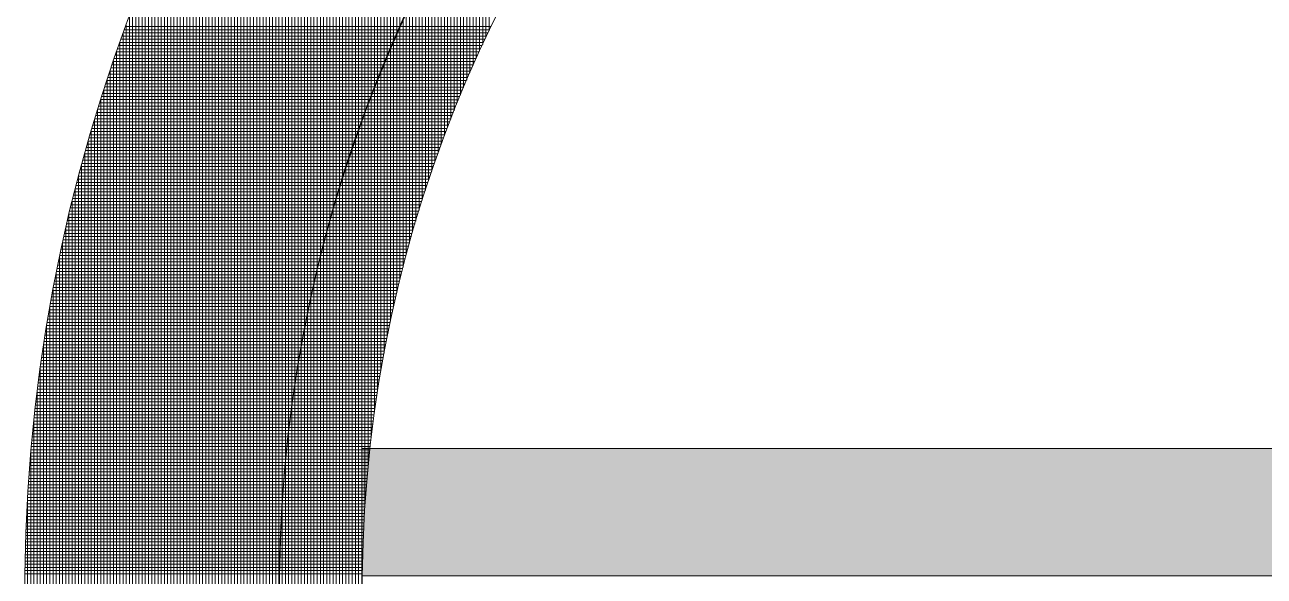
# Model space of a CAD drawing. Header units: inches. Extents: x -675 to 1187, y -924 to 1124.
# Drawn here: x -675.38 to -626.7, y 937.53 to 959.2 of the extents above; entities that cross this region are included whole.
import ezdxf

# ---------------------------------------------------------------- set-up
doc = ezdxf.new("R2010")
doc.units = ezdxf.units.IN
doc.header["$MEASUREMENT"] = 0
for name, color, linetype, lineweight in [('A-Wall-E', 50, 'Continuous', 9), ('Base_dwg', 8, 'Continuous', 9), ('core and shell', 50, 'Continuous', 9)]:
    doc.layers.add(name, color=color, linetype=linetype, lineweight=lineweight)

# ---------------------------------------------------------------- blocks, each defined once
blk = doc.blocks.new('Base_dwg__U302-727876-Level 1 Copy 1')
at = {"layer": 'A-Wall-E'}
blk.add_hatch(color=256, dxfattribs=at).paths.add_polyline_path([(52.957, 2.5), (5, 2.5), (0, -2.5), (52.957, -2.5)], flags=0)
at = {"layer": 'A-Wall-E', "flags": 128}
blk.add_lwpolyline([(0, -2.5), (52.957, -2.5), (52.957, 2.5), (5, 2.5)], dxfattribs=at)
blk = doc.blocks.new('Base_dwg-531197-Level 1 Copy 1')
at = {"layer": 'core and shell'}
for p, q in [((340.02, 1882.739), (340.02, 1901.649)), ((340.145, 1883.021), (340.145, 1901.8)), ((339.52, 1881.568), (339.52, 1901.032)), ((339.645, 1881.868), (339.645, 1901.188)), ((339.77, 1882.163), (339.77, 1901.342)), ((339.145, 1880.636), (339.145, 1900.56)), ((339.395, 1881.263), (339.395, 1900.876)), ((338.895, 1879.985), (338.895, 1900.239)), ((339.02, 1880.314), (339.02, 1900.4)), ((338.645, 1879.308), (338.645, 1899.915)), ((338.145, 1877.863), (338.145, 1899.253)), ((338.27, 1878.237), (338.27, 1899.42)), ((337.645, 1876.266), (337.645, 1898.573)), ((337.77, 1876.682), (337.77, 1898.744)), ((337.27, 1874.939), (337.27, 1898.05)), ((337.395, 1875.396), (337.395, 1898.225)), ((337.52, 1875.838), (337.52, 1898.4)), ((337.02, 1873.974), (337.02, 1897.695)), ((337.145, 1874.466), (337.145, 1897.873)), ((336.645, 1872.367), (336.645, 1897.153)), ((336.27, 1870.48), (336.27, 1896.599)), ((336.395, 1871.149), (336.395, 1896.785)), ((336.52, 1871.775), (336.52, 1896.97)), ((336.02, 1868.973), (336.02, 1896.223)), ((336.145, 1869.76), (336.145, 1896.412)), ((335.645, 1865.915), (335.645, 1895.647)), ((335.77, 1867.105), (335.77, 1895.841)), ((335.895, 1868.101), (335.895, 1896.032)), ((343.395, 1882.379), (343.395, 1889.246)), ((343.52, 1882.646), (343.52, 1889.449)), ((343.645, 1882.91), (343.645, 1889.65)), ((343.27, 1882.107), (343.27, 1889.041)), ((342.895, 1881.267), (342.895, 1888.414)), ((343.02, 1881.551), (343.02, 1888.625)), ((342.52, 1880.382), (342.52, 1887.766)), ((342.645, 1880.682), (342.645, 1887.984)), ((342.77, 1880.977), (342.77, 1888.2)), ((342.27, 1879.766), (342.27, 1887.322)), ((342.02, 1879.125), (342.02, 1886.869)), ((342.145, 1879.448), (342.145, 1887.097)), ((341.895, 1878.794), (341.895, 1886.638)), ((341.52, 1877.759), (341.52, 1885.93)), ((341.645, 1878.112), (341.645, 1886.169)), ((341.27, 1877.026), (341.27, 1885.443)), ((341.395, 1877.397), (341.395, 1885.688)), ((341.02, 1876.255), (341.02, 1884.943)), ((341.145, 1876.646), (341.145, 1885.195)), ((340.77, 1875.438), (340.77, 1884.43)), ((340.895, 1875.852), (340.895, 1884.689)), ((340.52, 1874.568), (340.52, 1883.904)), ((340.645, 1875.01), (340.645, 1884.169)), ((340.395, 1874.11), (340.395, 1883.635)), ((340.117, 1882.956), (329.331, 1882.956)), ((340.173, 1883.081), (329.377, 1883.081)), ((343.668, 1882.956), (340.088, 1882.956)), ((340.27, 1873.633), (340.27, 1883.362)), ((339.951, 1882.581), (329.195, 1882.581)), ((340.006, 1882.706), (329.24, 1882.706)), ((340.061, 1882.831), (329.286, 1882.831)), ((343.431, 1882.456), (339.869, 1882.456)), ((343.49, 1882.581), (339.923, 1882.581)), ((343.549, 1882.706), (339.978, 1882.706)), ((340.02, 1872.619), (340.02, 1882.803)), ((343.608, 1882.831), (340.033, 1882.831)), ((339.682, 1881.956), (328.974, 1881.956)), ((339.735, 1882.081), (329.018, 1882.081)), ((339.789, 1882.206), (329.062, 1882.206)), ((339.842, 1882.331), (329.106, 1882.331)), ((339.645, 1870.894), (339.645, 1881.932)), ((343.202, 1881.956), (339.655, 1881.956)), ((343.258, 1882.081), (339.708, 1882.081)), ((343.316, 1882.206), (339.761, 1882.206)), ((339.77, 1871.502), (339.77, 1882.227)), ((343.373, 1882.331), (339.815, 1882.331)), ((339.474, 1881.456), (328.803, 1881.456)), ((339.526, 1881.581), (328.845, 1881.581)), ((339.578, 1881.706), (328.888, 1881.706)), ((339.63, 1881.831), (328.931, 1881.831)), ((342.978, 1881.456), (339.448, 1881.456)), ((343.034, 1881.581), (339.499, 1881.581)), ((339.52, 1870.245), (339.52, 1881.632)), ((343.089, 1881.706), (339.551, 1881.706)), ((339.322, 1881.081), (328.677, 1881.081)), ((339.372, 1881.206), (328.719, 1881.206)), ((339.423, 1881.331), (328.761, 1881.331)), ((342.761, 1880.956), (339.246, 1880.956)), ((339.27, 1868.782), (339.27, 1881.017)), ((342.815, 1881.081), (339.296, 1881.081)), ((342.869, 1881.206), (339.346, 1881.206)), ((339.124, 1880.581), (328.514, 1880.581)), ((339.173, 1880.706), (328.554, 1880.706)), ((339.222, 1880.831), (328.595, 1880.831)), ((342.603, 1880.581), (339.099, 1880.581)), ((342.708, 1880.831), (339.197, 1880.831)), ((338.932, 1880.081), (328.354, 1880.081)), ((339.027, 1880.331), (328.433, 1880.331)), ((339.075, 1880.456), (328.473, 1880.456)), ((338.895, 1865.801), (338.895, 1880.05)), ((342.448, 1880.206), (338.954, 1880.206)), ((342.499, 1880.331), (339.002, 1880.331)), ((339.02, 1866.963), (339.02, 1880.379)), ((342.551, 1880.456), (339.05, 1880.456)), ((338.745, 1879.581), (328.2, 1879.581)), ((338.791, 1879.706), (328.238, 1879.706)), ((338.838, 1879.831), (328.277, 1879.831)), ((338.884, 1879.956), (328.315, 1879.956)), ((342.197, 1879.581), (338.721, 1879.581)), ((342.247, 1879.706), (338.767, 1879.706)), ((338.77, 1864.249), (338.77, 1879.715)), ((342.296, 1879.831), (338.813, 1879.831)), ((342.347, 1879.956), (338.86, 1879.956)), ((338.564, 1879.081), (328.05, 1879.081)), ((338.609, 1879.206), (328.087, 1879.206)), ((338.654, 1879.331), (328.124, 1879.331)), ((338.699, 1879.456), (328.162, 1879.456)), ((342.004, 1879.081), (338.541, 1879.081)), ((342.052, 1879.206), (338.585, 1879.206)), ((342.1, 1879.331), (338.63, 1879.331)), ((342.148, 1879.456), (338.675, 1879.456)), ((338.388, 1878.581), (327.904, 1878.581)), ((338.432, 1878.706), (327.94, 1878.706)), ((338.475, 1878.831), (327.976, 1878.831)), ((341.816, 1878.581), (338.366, 1878.581)), ((341.862, 1878.706), (338.409, 1878.706)), ((341.909, 1878.831), (338.452, 1878.831)), ((341.956, 1878.956), (338.496, 1878.956)), ((338.218, 1878.081), (327.763, 1878.081)), ((338.26, 1878.206), (327.797, 1878.206)), ((338.302, 1878.331), (327.833, 1878.331)), ((338.345, 1878.456), (327.868, 1878.456)), ((341.634, 1878.081), (338.196, 1878.081)), ((341.679, 1878.206), (338.238, 1878.206)), ((341.725, 1878.331), (338.28, 1878.331)), ((338.053, 1877.581), (327.626, 1877.581)), ((338.094, 1877.706), (327.659, 1877.706)), ((338.135, 1877.831), (327.693, 1877.831)), ((338.176, 1877.956), (327.728, 1877.956)), ((341.459, 1877.581), (338.032, 1877.581)), ((341.502, 1877.706), (338.073, 1877.706)), ((341.546, 1877.831), (338.113, 1877.831)), ((341.59, 1877.956), (338.155, 1877.956)), ((337.933, 1877.206), (327.526, 1877.206)), ((337.973, 1877.331), (327.559, 1877.331)), ((338.013, 1877.456), (327.592, 1877.456)), ((341.289, 1877.081), (337.873, 1877.081)), ((341.331, 1877.206), (337.913, 1877.206)), ((341.373, 1877.331), (337.952, 1877.331)), ((341.416, 1877.456), (337.992, 1877.456)), ((337.74, 1876.581), (327.364, 1876.581)), ((337.816, 1876.831), (327.428, 1876.831)), ((337.855, 1876.956), (327.46, 1876.956)), ((341.124, 1876.581), (337.72, 1876.581)), ((341.165, 1876.706), (337.758, 1876.706)), ((341.206, 1876.831), (337.796, 1876.831)), ((341.247, 1876.956), (337.835, 1876.956)), ((337.665, 1876.331), (327.302, 1876.331)), ((337.702, 1876.456), (327.333, 1876.456)), ((341.005, 1876.206), (337.608, 1876.206)), ((341.084, 1876.456), (337.682, 1876.456)), ((337.483, 1875.706), (327.15, 1875.706)), ((337.518, 1875.831), (327.18, 1875.831)), ((337.554, 1875.956), (327.21, 1875.956)), ((337.591, 1876.081), (327.24, 1876.081)), ((340.851, 1875.706), (337.464, 1875.706)), ((340.889, 1875.831), (337.5, 1875.831)), ((340.927, 1875.956), (337.536, 1875.956)), ((340.966, 1876.081), (337.572, 1876.081)), ((337.343, 1875.206), (327.033, 1875.206)), ((337.377, 1875.331), (327.062, 1875.331)), ((337.412, 1875.456), (327.091, 1875.456)), ((337.447, 1875.581), (327.12, 1875.581)), ((340.702, 1875.206), (337.325, 1875.206)), ((340.739, 1875.331), (337.359, 1875.331)), ((340.813, 1875.581), (337.429, 1875.581)), ((337.208, 1874.706), (326.921, 1874.706)), ((337.241, 1874.831), (326.948, 1874.831)), ((337.275, 1874.956), (326.976, 1874.956)), ((337.309, 1875.081), (327.005, 1875.081)), ((340.559, 1874.706), (337.191, 1874.706)), ((340.594, 1874.831), (337.224, 1874.831)), ((340.63, 1874.956), (337.258, 1874.956)), ((340.666, 1875.081), (337.291, 1875.081)), ((337.079, 1874.206), (326.812, 1874.206)), ((337.111, 1874.331), (326.839, 1874.331)), ((337.143, 1874.456), (326.866, 1874.456)), ((337.175, 1874.581), (326.893, 1874.581)), ((340.421, 1874.206), (337.062, 1874.206)), ((340.455, 1874.331), (337.094, 1874.331)), ((340.489, 1874.456), (337.126, 1874.456)), ((340.524, 1874.581), (337.159, 1874.581)), ((336.954, 1873.706), (326.708, 1873.706)), ((336.985, 1873.831), (326.734, 1873.831)), ((337.016, 1873.956), (326.76, 1873.956)), ((337.047, 1874.081), (326.786, 1874.081)), ((340.289, 1873.706), (336.939, 1873.706)), ((340.322, 1873.831), (336.969, 1873.831)), ((340.355, 1873.956), (337, 1873.956)), ((340.388, 1874.081), (337.031, 1874.081)), ((336.835, 1873.206), (326.608, 1873.206)), ((336.864, 1873.331), (326.633, 1873.331)), ((336.924, 1873.581), (326.683, 1873.581)), ((340.162, 1873.206), (336.82, 1873.206)), ((340.193, 1873.331), (336.849, 1873.331)), ((340.225, 1873.456), (336.879, 1873.456)), ((340.257, 1873.581), (336.908, 1873.581)), ((336.72, 1872.706), (326.512, 1872.706)), ((336.748, 1872.831), (326.536, 1872.831)), ((336.777, 1872.956), (326.56, 1872.956)), ((336.806, 1873.081), (326.584, 1873.081)), ((340.041, 1872.706), (336.706, 1872.706)), ((340.071, 1872.831), (336.734, 1872.831)), ((340.101, 1872.956), (336.762, 1872.956)), ((340.131, 1873.081), (336.791, 1873.081)), ((336.611, 1872.206), (326.42, 1872.206)), ((336.638, 1872.331), (326.443, 1872.331)), ((336.665, 1872.456), (326.466, 1872.456)), ((336.692, 1872.581), (326.489, 1872.581)), ((339.925, 1872.206), (336.597, 1872.206)), ((339.953, 1872.331), (336.624, 1872.331)), ((339.982, 1872.456), (336.651, 1872.456)), ((340.011, 1872.581), (336.678, 1872.581)), ((336.506, 1871.706), (326.333, 1871.706)), ((336.532, 1871.831), (326.354, 1871.831)), ((336.558, 1871.956), (326.376, 1871.956)), ((336.584, 1872.081), (326.398, 1872.081)), ((339.814, 1871.706), (336.494, 1871.706)), ((339.869, 1871.956), (336.545, 1871.956)), ((336.456, 1871.456), (326.29, 1871.456)), ((336.481, 1871.581), (326.311, 1871.581)), ((339.734, 1871.331), (336.419, 1871.331)), ((339.761, 1871.456), (336.443, 1871.456)), ((339.787, 1871.581), (336.468, 1871.581)), ((336.335, 1870.831), (326.189, 1870.831)), ((336.358, 1870.956), (326.208, 1870.956)), ((336.382, 1871.081), (326.228, 1871.081)), ((336.406, 1871.206), (326.249, 1871.206)), ((339.633, 1870.831), (336.324, 1870.831)), ((339.658, 1870.956), (336.347, 1870.956)), ((339.683, 1871.081), (336.371, 1871.081)), ((336.244, 1870.331), (326.112, 1870.331)), ((336.266, 1870.456), (326.131, 1870.456)), ((336.289, 1870.581), (326.15, 1870.581)), ((336.312, 1870.706), (326.169, 1870.706)), ((339.536, 1870.331), (336.233, 1870.331)), ((339.56, 1870.456), (336.255, 1870.456)), ((339.584, 1870.581), (336.278, 1870.581)), ((339.608, 1870.706), (336.3, 1870.706)), ((336.157, 1869.831), (326.039, 1869.831)), ((336.178, 1869.956), (326.057, 1869.956)), ((336.2, 1870.081), (326.075, 1870.081)), ((336.222, 1870.206), (326.093, 1870.206)), ((339.445, 1869.831), (336.147, 1869.831)), ((339.467, 1869.956), (336.168, 1869.956)), ((339.49, 1870.081), (336.19, 1870.081)), ((339.513, 1870.206), (336.211, 1870.206)), ((336.076, 1869.331), (325.971, 1869.331)), ((336.096, 1869.456), (325.988, 1869.456)), ((336.116, 1869.581), (326.005, 1869.581)), ((336.136, 1869.706), (326.022, 1869.706)), ((339.359, 1869.331), (336.067, 1869.331)), ((339.38, 1869.456), (336.086, 1869.456)), ((339.401, 1869.581), (336.106, 1869.581)), ((339.423, 1869.706), (336.127, 1869.706)), ((335.999, 1868.831), (325.906, 1868.831)), ((336.018, 1868.956), (325.922, 1868.956)), ((336.037, 1869.081), (325.938, 1869.081)), ((336.056, 1869.206), (325.954, 1869.206)), ((339.278, 1868.831), (335.991, 1868.831)), ((339.298, 1868.956), (336.009, 1868.956)), ((339.318, 1869.081), (336.028, 1869.081)), ((339.338, 1869.206), (336.047, 1869.206)), ((335.927, 1868.331), (325.846, 1868.331)), ((335.944, 1868.456), (325.86, 1868.456)), ((335.962, 1868.581), (325.875, 1868.581)), ((335.98, 1868.706), (325.891, 1868.706)), ((339.202, 1868.331), (335.919, 1868.331)), ((339.221, 1868.456), (335.937, 1868.456)), ((339.239, 1868.581), (335.954, 1868.581)), ((339.259, 1868.706), (335.972, 1868.706)), ((335.86, 1867.831), (325.789, 1867.831)), ((335.876, 1867.956), (325.803, 1867.956)), ((335.893, 1868.081), (325.817, 1868.081)), ((335.91, 1868.206), (325.831, 1868.206)), ((339.131, 1867.831), (335.853, 1867.831)), ((339.149, 1867.956), (335.869, 1867.956)), ((339.166, 1868.081), (335.886, 1868.081)), ((339.184, 1868.206), (335.902, 1868.206)), ((335.828, 1867.581), (325.762, 1867.581)), ((335.844, 1867.706), (325.775, 1867.706)), ((339.098, 1867.581), (335.821, 1867.581)), ((339.114, 1867.706), (335.837, 1867.706)), ((338.776, 1864.331), (335.519, 1864.331))]:
    blk.add_line(p, q, dxfattribs=at)
at = {"layer": 'core and shell', "flags": 128}
for points in [[(329.151, 1882.456), (339.895, 1882.456), (339.895, 1901.496)], [(328.636, 1880.956), (339.27, 1880.956), (339.27, 1900.718)], [(338.77, 1879.65), (338.77, 1900.078), (352.181, 1900.078)], [(328.013, 1878.956), (338.52, 1878.956), (338.52, 1899.751)], [(338.395, 1878.602), (338.395, 1899.586), (351.665, 1899.586)], [(338.02, 1877.479), (338.02, 1899.085), (351.162, 1899.085)], [(327.493, 1877.081), (337.895, 1877.081), (337.895, 1898.915)], [(326.658, 1873.456), (336.895, 1873.456), (336.895, 1897.516)], [(336.77, 1872.928), (336.77, 1897.335), (349.501, 1897.335)], [(325.502, 1864.331), (335.52, 1864.331), (335.52, 1895.452), (347.875, 1895.452)], [(335.395, 326.052), (335.395, 359.899), (335.395, 1861.472), (335.395, 1895.256)], [(335.02, 326.65), (335.02, 359.897), (335.02, 1861.474), (335.02, 1894.657)], [(335.145, 326.449), (335.145, 359.898), (335.145, 1861.473), (335.145, 1894.858)], [(335.27, 326.25), (335.27, 359.899), (335.27, 1861.472), (335.27, 1895.058)], [(334.77, 327.058), (334.77, 359.896), (334.77, 1861.475), (334.77, 1894.249)], [(334.895, 326.853), (334.895, 359.897), (334.895, 1861.474), (334.895, 1894.454), (347.067, 1894.454)], [(334.395, 327.681), (334.395, 359.894), (334.395, 1861.477), (334.395, 1893.625)], [(334.52, 327.472), (334.52, 359.895), (334.52, 1861.477), (334.52, 1893.835), (346.582, 1893.835)], [(334.645, 327.264), (334.645, 359.896), (334.645, 1861.476), (334.645, 1894.043)], [(334.145, 328.107), (334.145, 359.893), (334.145, 1861.479), (334.145, 1893.2)], [(334.27, 327.893), (334.27, 359.894), (334.27, 1861.478), (334.27, 1893.413)], [(333.895, 328.539), (333.895, 359.892), (333.895, 1861.48), (333.895, 1892.767)], [(334.02, 328.322), (334.02, 359.893), (334.02, 1861.479), (334.02, 1892.984)], [(333.645, 328.98), (333.645, 359.891), (333.645, 1861.482), (333.645, 1892.326), (345.474, 1892.326)], [(333.77, 328.758), (333.77, 359.891), (333.77, 1861.481), (333.77, 1892.547)], [(333.395, 329.429), (333.395, 359.89), (333.395, 1861.483), (333.395, 1891.876)], [(345.313, 329.206), (333.52, 329.206), (333.52, 359.89), (333.52, 1861.482), (333.52, 1892.102)], [(333.02, 330.118), (333.02, 359.888), (333.02, 1861.485), (333.02, 1891.186)], [(333.145, 329.886), (333.145, 359.888), (333.145, 1861.484), (333.145, 1891.418)], [(333.27, 329.656), (333.27, 359.889), (333.27, 1861.484), (333.27, 1891.648)], [(332.77, 330.589), (332.77, 359.887), (332.77, 1861.486), (332.77, 1890.715)], [(332.895, 330.353), (332.895, 359.887), (332.895, 1861.486), (332.895, 1890.952), (344.527, 1890.952)], [(332.52, 331.07), (332.52, 359.885), (332.52, 1861.488), (332.52, 1890.233)], [(344.211, 330.831), (332.645, 330.831), (332.645, 359.886), (332.645, 1861.487), (332.645, 1890.475)], [(332.27, 331.561), (332.27, 359.884), (332.27, 1861.489), (332.27, 1889.742)], [(332.395, 331.315), (332.395, 359.885), (332.395, 1861.489), (332.395, 1889.989)], [(332.02, 332.063), (332.02, 359.883), (332.02, 1861.491), (332.02, 1889.24)], [(332.145, 331.811), (332.145, 359.884), (332.145, 1861.49), (332.145, 1889.492)], [(331.895, 332.318), (331.895, 359.882), (331.895, 1861.491), (331.895, 1888.984)], [(339.603, 1881.831), (343.145, 1881.831), (343.145, 1888.834), (346.979, 1888.834)], [(342.967, 332.831), (331.645, 332.831), (331.645, 359.881), (331.645, 1861.493), (331.645, 1888.465)], [(343.116, 332.581), (331.77, 332.581), (331.77, 359.882), (331.77, 1861.492), (331.77, 1888.726)], [(331.395, 333.368), (331.395, 359.88), (331.395, 1861.494), (331.395, 1887.933)], [(331.52, 333.101), (331.52, 359.881), (331.52, 1861.493), (331.52, 1888.201), (342.81, 1888.201)], [(331.145, 333.913), (331.145, 359.879), (331.145, 1861.496), (331.145, 1887.389)], [(331.27, 333.639), (331.27, 359.879), (331.27, 1861.495), (331.27, 1887.663)], [(338.907, 1880.081), (342.395, 1880.081), (342.395, 1887.545)], [(330.895, 334.471), (330.895, 359.878), (330.895, 1861.497), (330.895, 1886.83), (342.034, 1886.83)], [(331.02, 334.19), (331.02, 359.878), (331.02, 1861.496), (331.02, 1887.111)], [(330.77, 334.755), (330.77, 359.877), (330.77, 1861.498), (330.77, 1886.546)], [(338.323, 1878.456), (341.77, 1878.456), (341.77, 1886.405)], [(341.575, 335.331), (330.52, 335.331), (330.52, 359.876), (330.52, 1861.499), (330.52, 1885.965)], [(330.645, 335.043), (330.645, 359.876), (330.645, 1861.498), (330.645, 1886.257)], [(330.27, 335.932), (330.27, 359.875), (330.27, 1861.5), (330.27, 1885.368)], [(330.395, 335.632), (330.395, 359.875), (330.395, 1861.5), (330.395, 1885.668)], [(330.145, 336.237), (330.145, 359.874), (330.145, 1861.501), (330.145, 1885.063)], [(329.895, 336.86), (329.895, 359.873), (329.895, 1861.503), (329.895, 1884.439)], [(330.02, 336.546), (330.02, 359.873), (330.02, 1861.502), (330.02, 1884.753)], [(329.77, 337.18), (329.77, 359.872), (329.77, 1861.503), (329.77, 1884.119)], [(340.349, 337.831), (329.52, 337.831), (329.52, 359.871), (329.52, 1861.505), (329.52, 1883.465)], [(329.645, 337.504), (329.645, 359.872), (329.645, 1861.504), (329.645, 1883.795)], [(329.395, 338.168), (329.395, 359.87), (329.395, 1861.505), (329.395, 1883.13)], [(340.145, 1873.137), (340.145, 1883.085), (343.728, 1883.085)], [(329.145, 338.856), (329.145, 359.869), (329.145, 1861.507), (329.145, 1882.442)], [(329.27, 338.509), (329.27, 359.87), (329.27, 1861.506), (329.27, 1882.789)], [(336.571, 1872.081), (339.895, 1872.075), (339.895, 1882.518)], [(339.741, 339.206), (329.02, 339.206), (329.02, 359.869), (329.02, 1861.508), (329.02, 1882.088)], [(328.895, 339.57), (328.895, 359.868), (328.895, 1861.508), (328.895, 1881.728)], [(328.645, 340.312), (328.645, 359.867), (328.645, 1861.51), (328.645, 1880.985)], [(328.77, 339.937), (328.77, 359.867), (328.77, 1861.509), (328.77, 1881.36)], [(339.395, 1869.546), (339.395, 1881.327), (342.923, 1881.327)], [(328.52, 340.694), (328.52, 359.866), (328.52, 1861.51), (328.52, 1880.602)], [(339.145, 1867.933), (339.145, 1880.701), (342.655, 1880.701)], [(338.983, 341.081), (328.395, 341.081), (328.395, 359.866), (328.395, 1861.511), (328.395, 1880.211), (338.979, 1880.211)], [(328.27, 341.485), (328.27, 359.865), (328.27, 1861.512), (328.27, 1879.811)], [(328.145, 341.894), (328.145, 359.864), (328.145, 1861.512), (328.145, 1879.401)], [(338.52, 1138.188), (338.52, 1143.063), (338.52, 1208.938), (338.52, 1861.502), (338.52, 1879.024)], [(338.645, 1208.938), (338.645, 1861.501), (338.645, 1879.373)], [(327.895, 342.744), (327.895, 359.863), (327.895, 1861.514), (327.895, 1878.551)], [(328.02, 342.314), (328.02, 359.864), (328.02, 1861.513), (328.02, 1878.982)], [(338.395, 1138.188), (338.395, 1143.063), (338.395, 1208.938), (338.395, 1861.503), (338.395, 1878.667)], [(327.77, 343.186), (327.77, 359.863), (327.77, 1861.515), (327.77, 1878.109)], [(338.27, 1138.188), (338.27, 1143.063), (338.27, 1208.938), (338.27, 1861.504), (338.27, 1878.302)], [(327.645, 343.64), (327.645, 359.862), (327.645, 1861.515), (327.645, 1877.654)], [(338.02, 1138.188), (338.02, 1143.063), (338.02, 1208.938), (338.02, 1861.505), (338.02, 1877.545)], [(338.145, 1138.188), (338.145, 1143.063), (338.145, 1208.938), (338.145, 1861.504), (338.145, 1877.928)], [(327.52, 344.108), (327.52, 359.861), (327.52, 1861.516), (327.52, 1877.186)], [(337.895, 1138.188), (337.895, 1143.063), (337.895, 1208.938), (337.895, 1861.506), (337.895, 1877.151)], [(327.395, 344.591), (327.395, 359.861), (327.395, 1861.517), (327.395, 1876.703), (337.778, 1876.703)], [(337.77, 1138.188), (337.77, 1143.063), (337.77, 1208.938), (337.77, 1861.506), (337.77, 1876.747)], [(327.27, 345.09), (327.27, 359.86), (327.27, 1861.517), (327.27, 1876.204), (337.628, 1876.204)], [(337.645, 1138.188), (337.645, 1143.063), (337.645, 1208.938), (337.645, 1861.507), (337.645, 1876.331), (341.044, 1876.331)], [(327.145, 345.607), (327.145, 359.86), (327.145, 1861.518), (327.145, 1875.687)], [(337.52, 1138.188), (337.52, 1143.063), (337.52, 1208.938), (337.52, 1861.508), (337.52, 1875.903)], [(327.02, 346.144), (327.02, 359.859), (327.02, 1861.519), (327.02, 1875.15)], [(337.395, 1138.188), (337.395, 1143.063), (337.395, 1208.938), (337.395, 1861.508), (337.395, 1875.461), (340.776, 1875.461)], [(337.27, 1138.188), (337.27, 1143.063), (337.27, 1208.938), (337.27, 1861.509), (337.27, 1875.004)], [(337.177, 346.706), (326.895, 346.706), (326.895, 359.858), (326.895, 1861.519), (326.895, 1874.591)], [(337.145, 1138.188), (337.145, 1143.063), (337.145, 1208.938), (337.145, 1861.51), (337.145, 1874.53)], [(326.77, 347.286), (326.77, 359.858), (326.77, 1861.52), (326.77, 1874.007)], [(337.02, 1138.188), (337.02, 1143.063), (337.02, 1208.938), (337.02, 1861.51), (337.02, 1874.039)], [(326.645, 347.898), (326.645, 359.857), (326.645, 1861.521), (326.645, 1873.395)], [(336.895, 1138.188), (336.895, 1143.063), (336.895, 1208.938), (336.895, 1861.511), (336.895, 1873.526)], [(326.52, 348.543), (326.52, 359.857), (326.52, 1861.522), (326.52, 1872.75)], [(336.77, 1138.188), (336.77, 1143.063), (336.77, 1208.938), (336.77, 1861.512), (336.77, 1872.991)], [(336.645, 1138.188), (336.645, 1143.063), (336.645, 1208.938), (336.645, 1861.512), (336.645, 1872.429)], [(326.395, 349.226), (326.395, 359.856), (326.395, 1861.522), (326.395, 1872.066)], [(336.52, 1138.188), (336.52, 1143.063), (336.52, 1208.938), (336.52, 1861.513), (336.52, 1871.837), (339.841, 1871.831)], [(336.432, 349.956), (326.27, 349.956), (326.27, 359.855), (326.27, 1861.523), (326.27, 1871.337), (336.431, 1871.337)], [(336.395, 1138.188), (336.395, 1143.063), (336.395, 1208.938), (336.395, 1861.514), (336.395, 1871.21), (339.708, 1871.21)], [(326.145, 350.74), (326.145, 359.855), (326.145, 1861.524), (326.145, 1870.551)], [(336.27, 1138.188), (336.27, 1143.063), (336.27, 1208.938), (336.27, 1861.514), (336.27, 1870.54)], [(336.145, 1208.938), (336.145, 1861.515), (336.145, 1869.818)], [(326.02, 351.597), (326.02, 359.854), (326.02, 1861.524), (326.02, 1869.695)], [(336.02, 1208.938), (336.02, 1861.516), (336.02, 1869.03)], [(325.895, 352.548), (325.895, 359.854), (325.895, 1861.525), (325.895, 1868.744)], [(335.895, 1208.938), (335.895, 1861.517), (335.895, 1868.154)], [(339.065, 1867.331), (335.797, 1867.331), (325.736, 1867.331)], [(339.081, 1867.456), (335.812, 1867.456), (325.749, 1867.456)], [(325.77, 353.633), (325.77, 359.853), (325.77, 1861.526), (325.77, 1867.659)], [(339.019, 1866.956), (335.753, 1866.956), (325.699, 1866.956)], [(339.034, 1867.081), (335.768, 1867.081), (325.711, 1867.081)], [(339.05, 1867.206), (335.782, 1867.206), (325.724, 1867.206)], [(335.77, 1208.938), (335.77, 1861.517), (335.77, 1867.153)], [(325.645, 354.931), (325.645, 359.852), (325.645, 1861.526), (325.645, 1866.363)], [(338.962, 1866.456), (335.699, 1866.456), (325.653, 1866.456)], [(338.976, 1866.581), (335.712, 1866.581), (325.664, 1866.581)], [(338.99, 1866.706), (335.725, 1866.706), (325.676, 1866.706)], [(339.005, 1866.831), (335.739, 1866.831), (325.687, 1866.831)], [(338.91, 1865.956), (335.649, 1865.956), (325.611, 1865.956)], [(338.923, 1866.081), (335.661, 1866.081), (325.622, 1866.081)], [(338.936, 1866.206), (335.673, 1866.206), (325.632, 1866.206)], [(338.949, 1866.331), (335.686, 1866.331), (325.643, 1866.331)], [(335.645, 1208.938), (335.645, 1861.518), (335.645, 1865.954)], [(338.863, 1865.456), (335.604, 1865.456), (325.574, 1865.456)], [(338.875, 1865.581), (335.615, 1865.581), (325.583, 1865.581)], [(338.886, 1865.706), (335.626, 1865.706), (325.592, 1865.706)], [(338.898, 1865.831), (335.638, 1865.831), (325.602, 1865.831)], [(338.821, 1864.956), (335.564, 1864.956), (325.54, 1864.956)], [(338.831, 1865.081), (335.574, 1865.081), (325.548, 1865.081)], [(338.842, 1865.206), (335.583, 1865.206), (325.556, 1865.206)], [(338.852, 1865.331), (335.594, 1865.331), (325.565, 1865.331)], [(338.784, 1864.456), (335.528, 1864.456), (325.509, 1864.456)], [(338.793, 1864.581), (335.537, 1864.581), (325.517, 1864.581)], [(325.52, 356.653), (325.52, 359.852), (325.52, 1861.527), (325.52, 1864.644)], [(338.802, 1864.706), (335.545, 1864.706), (325.524, 1864.706)], [(338.812, 1864.831), (335.554, 1864.831), (325.532, 1864.831)], [(338.752, 1863.956), (335.497, 1863.956), (325.483, 1863.956)], [(338.76, 1864.081), (335.504, 1864.081), (325.489, 1864.081)], [(338.768, 1864.206), (335.512, 1864.206), (325.496, 1864.206)], [(335.52, 1208.938), (335.52, 1861.519), (335.52, 1864.353)], [(338.725, 1863.456), (335.471, 1863.456), (325.461, 1863.456)], [(338.731, 1863.581), (335.477, 1863.581), (325.466, 1863.581)], [(338.738, 1863.706), (335.483, 1863.706), (325.472, 1863.706)], [(338.745, 1863.831), (335.49, 1863.831), (325.477, 1863.831)], [(338.703, 1862.956), (335.449, 1862.956), (325.442, 1862.956)], [(338.708, 1863.081), (335.454, 1863.081), (325.447, 1863.081)], [(338.713, 1863.206), (335.459, 1863.206), (325.451, 1863.206)], [(338.719, 1863.331), (335.465, 1863.331), (325.456, 1863.331)], [(338.685, 1862.456), (335.432, 1862.456), (325.428, 1862.456)], [(338.689, 1862.581), (335.436, 1862.581), (325.431, 1862.581)], [(338.693, 1862.706), (335.44, 1862.706), (325.435, 1862.706)], [(338.698, 1862.831), (335.444, 1862.831), (325.438, 1862.831)], [(338.675, 1862.081), (335.422, 1862.081), (325.42, 1862.081)], [(338.678, 1862.206), (335.425, 1862.206), (325.422, 1862.206)], [(338.682, 1862.331), (335.428, 1862.331), (325.425, 1862.331)], [(335.412, 359.831), (325.411, 359.831), (325.411, 359.851), (325.411, 1861.528), (325.412, 1861.556)], [(338.667, 1861.581), (335.413, 1861.581), (325.412, 1861.581)], [(338.668, 1861.706), (335.415, 1861.706), (325.413, 1861.706)], [(338.67, 1861.831), (335.417, 1861.831), (325.415, 1861.831)], [(338.673, 1861.956), (335.419, 1861.956), (325.417, 1861.956)], [(335.416, 1861.528), (335.416, 1861.519), (335.416, 1208.938), (338.662, 1208.938), (338.662, 1861.501)]]:
    blk.add_lwpolyline(points, dxfattribs=at)
at = {"layer": 'core and shell'}
for centre, radius, start, end in [((389.695, 1860.841), 64.287, 90.58301, 179.36298), ((389.695, 1860.841), 54.287, 90.6093, 179.3343), ((389.604, 1860.936), 54.191, 90.5692, 179.3741), ((389.604, 1860.936), 50.941, 90.5782, 179.3642)]:
    blk.add_arc(centre, radius, start, end, dxfattribs=at)
at = {"rotation": 180}
blk.add_blockref('Base_dwg__U302-727876-Level 1 Copy 1', (391.602, 1864.006), dxfattribs=at)

msp = doc.modelspace()

# ---------------------------------------------------------------- block references
at = {"layer": 'Base_dwg', "color": 7, "lineweight": 20}
msp.add_blockref('Base_dwg-531197-Level 1 Copy 1', (-1000.794, -923.952), dxfattribs=at)

doc.saveas('drawing.dxf')
